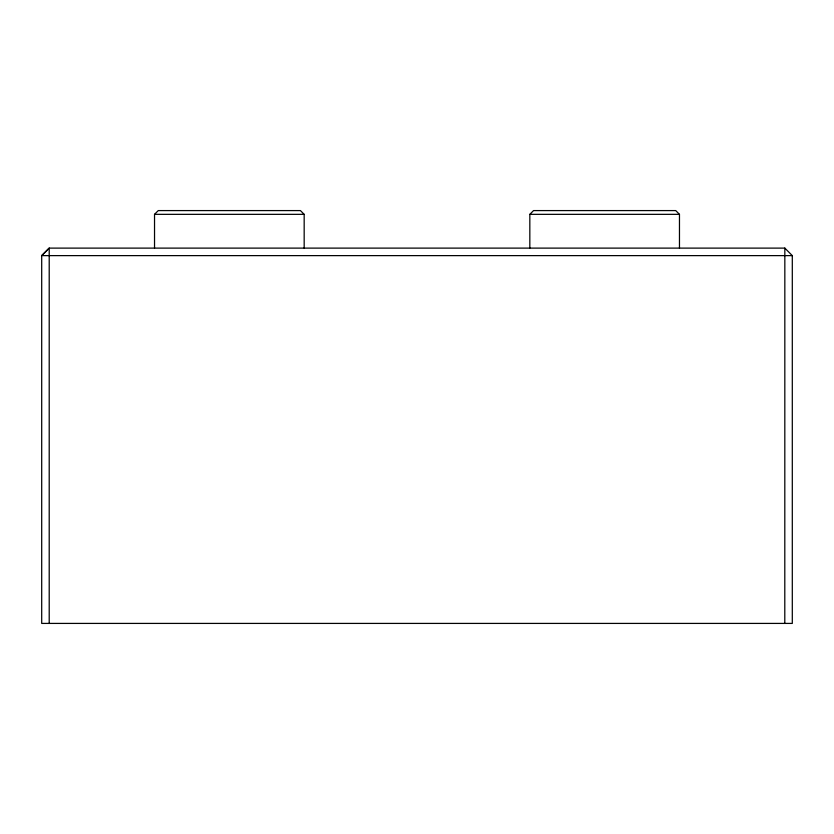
<?xml version="1.0" encoding="UTF-8"?>
<svg xmlns="http://www.w3.org/2000/svg" width="834" height="834" viewBox="0 0 834 834"><rect width="100%" height="100%" fill="white"/><g stroke="black" fill="none" stroke-linecap="round" stroke-linejoin="round"><path stroke-width="1.25" d="M154.53 248.073L154.53 214.338L158.262 210.585L300.438 210.585L304.17 214.338L304.17 248.073M529.83 248.073L529.83 214.338L533.562 210.585L675.738 210.585L679.47 214.338L679.47 248.073M154.53 214.338L304.17 214.338M529.83 214.338L679.47 214.338M792.3 255.621L41.7 255.621L41.7 623.415L792.3 623.415L792.3 255.621L784.794 248.073M784.794 623.415L784.836 248.115L49.206 248.115L41.7 255.621L49.206 248.073L49.206 623.415"/></g></svg>
